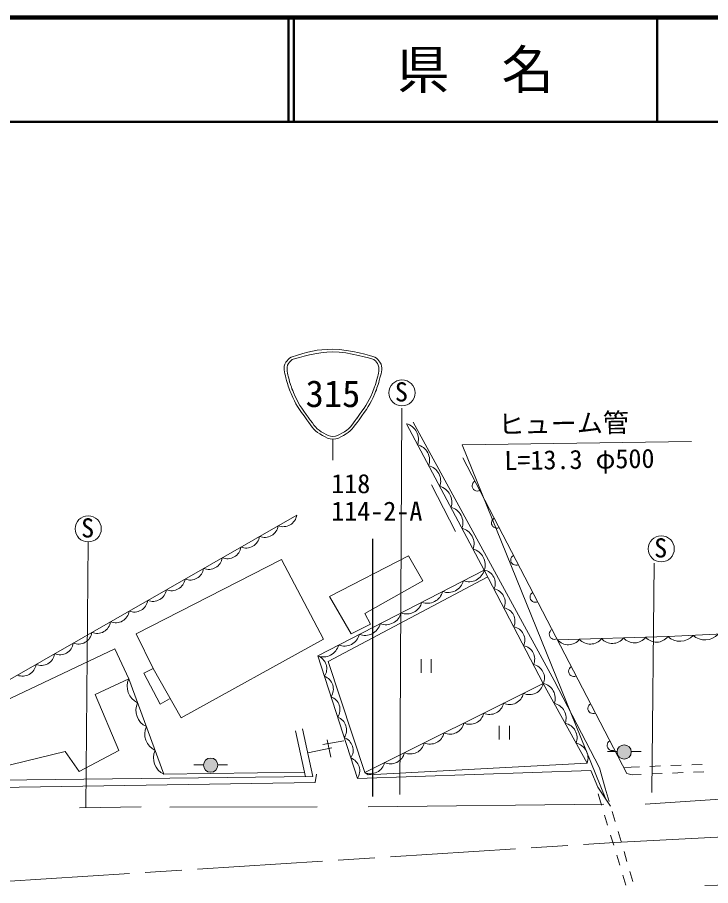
# Model space of a CAD drawing. Units: millimetres, scale not verified. Extents: x 40000 to 680000, y 20000 to 380000.
# Drawn here: x 271802 to 338120, y 296900 to 380000 of the extents above; entities that cross this region are included whole.
import ezdxf
from ezdxf.enums import TextEntityAlignment as Align

# ---------------------------------------------------------------- set-up
doc = ezdxf.new("R2010")
doc.units = ezdxf.units.MM
doc.header["$LTSCALE"] = 1000
doc.linetypes.add('CHAIN', pattern=[18.5, 12, -1.5, 3.5, -1.5])
for name, color, linetype, lineweight in [('M-BGD', 7, 'Continuous', 13), ('M-BMK', 2, 'CHAIN', 13), ('M-STR-HTXT', 7, 'Continuous', 13), ('M-STR-STRC', 7, 'Continuous', 13), ('M-TTL', 2, 'Continuous', 140), ('M-TTL-LINE', 7, 'Continuous', 50)]:
    doc.layers.add(name, color=color, linetype=linetype, lineweight=lineweight)
doc.layers.add('M-TTL-TXT', color=7, linetype='Continuous')
doc.styles.add('ＭＳ ゴシック', font='')
doc.styles.get('ＭＳ ゴシック').set_extended_font_data('MS Gothic')

msp = doc.modelspace()

# ---------------------------------------------------------------- hatches: boundary and pattern name
at = {"layer": 'M-BGD'}
for points in [[(330534, 309692, 0.97359), (329170, 309729, 0.01338), (329169, 309692, 0.41421), (329851, 309009, 0.41421)], [(290975, 308432, 0.97359), (289610, 308468, 0.01338), (289609, 308432, 1)]]:
    msp.add_hatch(color=256, dxfattribs=at).paths.add_polyline_path(points)

# ---------------------------------------------------------------- linework, layer by layer
for p, q in [((308575, 342591), (308393, 305621)), ((316463, 327106), (309019, 341100)), ((309668, 341263), (323166, 316535)), ((314421, 337837), (330108, 307647)), ((311411, 335263), (313721, 330804)), ((255765, 307847), (298531, 332372)), ((278576, 329798), (278367, 304350)), ((301667, 324579), (309207, 328471)), ((309207, 328471), (310585, 326066)), ((283155, 320985), (297073, 328120)), ((297073, 328120), (301072, 320499)), ((332718, 327759), (332501, 305806)), ((300545, 318891), (316463, 327106)), ((322111, 316242), (316463, 327106)), ((316733, 326431), (301518, 318350)), ((310585, 326066), (305045, 322958)), ((303748, 320985), (301667, 324579)), ((305045, 322958), (305585, 321931)), ((305585, 321931), (303748, 320985)), ((284803, 317688), (283155, 320985)), ((334020, 320731), (341276, 321095)), ((301072, 320499), (287479, 312959)), ((323470, 320423), (334020, 320731)), ((265988, 312398), (281128, 319573)), ((281128, 319573), (282465, 316691)), ((304329, 307162), (300545, 318891)), ((301518, 318350), (305031, 307730)), ((310418, 318564), (310418, 317264)), ((311393, 317264), (311393, 318564)), ((284803, 317688), (283912, 317229)), ((287479, 312959), (284803, 317688)), ((282465, 316691), (279243, 315195)), ((282465, 316691), (285820, 307557)), ((283912, 317229), (285452, 314283)), ((305031, 307730), (322111, 316242)), ((326301, 308635), (322111, 316242)), ((323166, 316535), (327504, 308184)), ((279243, 315195), (281493, 309844)), ((285452, 314283), (286371, 314769)), ((298396, 311732), (299371, 307323)), ((300072, 307331), (299085, 311894)), ((317897, 312179), (317897, 310879)), ((318872, 310879), (318872, 312179)), ((301788, 309189), (301437, 310864)), ((299576, 309626), (301897, 310081)), ((301032, 310405), (303032, 310756)), ((276385, 309723), (267102, 307486)), ((277723, 307838), (276385, 309723)), ((281493, 309844), (277723, 307838)), ((328256, 309728), (329170, 309729)), ((330549, 309728), (331463, 309729)), ((288696, 308468), (289610, 308468)), ((290989, 308468), (291903, 308468)), ((305347, 307510), (326301, 308635)), ((332318, 308313), (333318, 308352)), ((334317, 308390), (335316, 308428)), ((336315, 308466), (337315, 308504)), ((285789, 307556), (299273, 307763)), ((300301, 306786), (300423, 307556)), ((304329, 307162), (326666, 307905)), ((305031, 307730), (305347, 307510)), ((326666, 307905), (327328, 306315)), ((327504, 308184), (328039, 306239)), ((329834, 308176), (330534, 308245)), ((330108, 307647), (330615, 307516)), ((330534, 308245), (331319, 308275)), ((330615, 307516), (331483, 307552)), ((332482, 307595), (333482, 307637)), ((334481, 307680), (335480, 307722)), ((336479, 307765), (337478, 307807)), ((262582, 306178), (300301, 306786)), ((267115, 306966), (300072, 307331)), ((331857, 304701), (370469, 307255)), ((327328, 306315), (328552, 304505)), ((328418, 304959), (328039, 306239)), ((327679, 304598), (327350, 305671)), ((277741, 304337), (283639, 304458)), ((286375, 304397), (300482, 304458)), ((305346, 304458), (327905, 304701)), ((328264, 302686), (327971, 303642)), ((328985, 303041), (328701, 304000)), ((328850, 300774), (328557, 301730)), ((329552, 301123), (329269, 302082)), ((330120, 299206), (329836, 300165)), ((329436, 298861), (329143, 299817)), ((330021, 296949), (329728, 297905)), ((330687, 297288), (330403, 298247)), ((337578, 296898), (345848, 297202))]:
    msp.add_line(p, q, dxfattribs=at)
for centre, radius in [((308595, 344063), 1250), ((278580, 331048), 1250), ((333397, 329132), 1250), ((329851, 309692), 683), ((290292, 308432), 683)]:
    msp.add_circle(centre, radius, dxfattribs=at)
for centre, radius, start, end in [((308640, 339616), 1532, 340.35517, 75.66339), ((309703, 337617), 1532, 340.35517, 75.66339), ((310767, 335618), 1532, 340.35517, 75.66339), ((311830, 333619), 1532, 340.35517, 75.66339), ((315809, 335165), 500, 117.45808, 297.45808), ((312893, 331620), 1532, 340.35517, 75.66339), ((297240, 332559), 1305, 247.91703, 351.74804), ((317654, 331616), 500, 117.45808, 297.45808), ((295458, 331537), 1305, 247.91703, 351.74804), ((313957, 329620), 1532, 340.35517, 75.66339), ((293676, 330515), 1305, 247.91703, 351.74804), ((291894, 329493), 1305, 247.91703, 351.74804), ((315020, 327621), 1532, 340.35517, 75.66339), ((290112, 328472), 1305, 247.91703, 351.74804), ((319498, 328066), 500, 117.45808, 297.45808), ((288330, 327450), 1305, 247.91703, 351.74804), ((315008, 327484), 1503, 249.16728, 345.43186), ((316232, 325836), 1291, 335.25851, 79.68138), ((286548, 326428), 1305, 247.91703, 351.74804), ((313018, 326457), 1503, 249.16728, 345.43186), ((284766, 325406), 1305, 247.91703, 351.74804), ((311028, 325430), 1503, 249.16728, 345.43186), ((317173, 324025), 1291, 335.25851, 79.68138), ((321342, 324517), 500, 117.45808, 297.45808), ((282984, 324384), 1305, 247.91703, 351.74804), ((309039, 324404), 1503, 249.16728, 345.43186), ((318114, 322215), 1291, 335.25851, 79.68138), ((281202, 323362), 1305, 247.91703, 351.74804), ((307049, 323377), 1503, 249.16728, 345.43186), ((279420, 322340), 1305, 247.91703, 351.74804), ((305059, 322350), 1503, 249.16728, 345.43186), ((319056, 320404), 1291, 335.25851, 79.68138), ((277638, 321319), 1305, 247.91703, 351.74804), ((303070, 321323), 1503, 249.16728, 345.43186), ((323187, 320968), 500, 117.45808, 297.45808), ((335169, 322006), 1716, 228.00469, 317.75205), ((337587, 322128), 1716, 228.00469, 317.75205), ((275857, 320297), 1305, 247.91703, 351.74804), ((324500, 321318), 1364, 220.97553, 322.36469), ((326610, 321379), 1364, 220.97553, 322.36469), ((328720, 321441), 1364, 220.97553, 322.36469), ((330830, 321502), 1364, 220.97553, 322.36469), ((332940, 321564), 1364, 220.97553, 322.36469), ((301080, 320296), 1503, 249.16728, 345.43186), ((319997, 318593), 1291, 335.25851, 79.68138), ((274075, 319275), 1305, 247.91703, 351.74804), ((300095, 317666), 1305, 325.95935, 69.79804), ((272293, 318253), 1305, 247.91703, 351.74804), ((320938, 316783), 1291, 335.25851, 79.68138), ((325031, 317418), 500, 117.45808, 297.45808), ((284038, 315973), 1729, 155.47751, 244.86272), ((300725, 315712), 1305, 325.95935, 69.79804), ((320772, 316552), 1374, 245.99421, 346.99075), ((321821, 314843), 1429, 339.38937, 78.30424), ((301356, 313757), 1305, 325.95935, 69.79804), ((318875, 315606), 1374, 245.99421, 346.99075), ((284877, 313689), 1729, 155.47751, 244.86272), ((316977, 314660), 1374, 245.99421, 346.99075), ((322869, 312941), 1429, 339.38937, 78.30424), ((326876, 313869), 500, 117.45808, 297.45808), ((315079, 313714), 1374, 245.99421, 346.99075), ((301987, 311802), 1305, 325.95935, 69.79804), ((313181, 312768), 1374, 245.99421, 346.99075), ((285716, 311406), 1729, 155.47751, 244.86272), ((323917, 311040), 1429, 339.38937, 78.30424), ((302617, 309847), 1305, 325.95935, 69.79804), ((311284, 311822), 1374, 245.99421, 346.99075), ((309386, 310876), 1374, 245.99421, 346.99075), ((324964, 309138), 1429, 339.38937, 78.30424), ((328720, 310319), 500, 117.45808, 297.45808), ((286555, 309123), 1729, 155.47751, 244.86272), ((307488, 309931), 1374, 245.99421, 346.99075), ((303248, 307892), 1305, 325.95935, 69.79804), ((305590, 308985), 1374, 245.99421, 346.99075)]:
    msp.add_arc(centre, radius, start, end, dxfattribs=at)
at = {"layer": 'M-BMK'}
for p, q in [((328953, 301019), (370547, 303221)), ((270557, 297310), (328953, 301019))]:
    msp.add_line(p, q, dxfattribs=at)
at = {"layer": 'M-STR-HTXT'}
for p, q in [((336291, 339415), (314354, 339084)), ((314354, 339084), (328095, 305182))]:
    msp.add_line(p, q, dxfattribs=at)
at = {"layer": 'M-STR-STRC'}
msp.add_line((301991, 339630), (301991, 337630), dxfattribs=at)
at = {"layer": 'M-STR-STRC', "lineweight": 25}
msp.add_line((305783, 330101), (305783, 305428), dxfattribs=at)
at = {"layer": 'M-STR-STRC'}
for points, knots in [([(297991, 347487), (299690, 348016), (300401, 348242), (301991, 348235), (303580, 348229), (305752, 347560), (305991, 347487)], [0, 0, 0, 0, 1, 1, 1, 2, 2, 2, 2]), ([(297991, 347487), (297754, 347340), (297642, 347218), (297491, 346987), (297170, 346497), (297356, 346062), (297491, 345487)], [0, 0, 0, 0, 1, 1, 1, 2, 2, 2, 2]), ([(298088, 347248), (298825, 347478), (300440, 347981), (301991, 347981), (303541, 347981), (305654, 347329), (305892, 347255)], [0, 0, 0, 0, 1, 1, 1, 2, 2, 2, 2]), ([(305991, 347487), (306227, 347340), (306339, 347218), (306491, 346987), (306811, 346497), (306625, 346062), (306491, 345487)], [0, 0, 0, 0, 1, 1, 1, 2, 2, 2, 2]), ([(298084, 347252), (298029, 347204), (297851, 347047), (297741, 346883), (297453, 346457), (297673, 345745), (297728, 345566)], [0, 0, 0, 0, 1, 1, 1, 2, 2, 2, 2]), ([(305894, 347255), (305950, 347207), (306130, 347048), (306241, 346883), (306529, 346456), (306308, 345743), (306253, 345564)], [0, 0, 0, 0, 1, 1, 1, 2, 2, 2, 2]), ([(297491, 345487), (297671, 344788), (297758, 344559), (297991, 343987), (298419, 342932), (298728, 342578), (299491, 341487)], [0, 0, 0, 0, 1, 1, 1, 2, 2, 2, 2]), ([(297728, 345566), (297905, 344879), (297991, 344654), (298219, 344092), (298643, 343047), (298950, 342696), (299705, 341616)], [0, 0, 0, 0, 1, 1, 1, 2, 2, 2, 2]), ([(306253, 345566), (306076, 344879), (305990, 344654), (305762, 344092), (305338, 343047), (305031, 342696), (304276, 341616)], [0, 0, 0, 0, 1, 1, 1, 2, 2, 2, 2]), ([(306491, 345487), (306310, 344788), (306223, 344559), (305991, 343987), (305562, 342932), (305253, 342578), (304491, 341487)], [0, 0, 0, 0, 1, 1, 1, 2, 2, 2, 2]), ([(299667, 341664), (300202, 340957), (300402, 340557), (301128, 340204), (301449, 340047), (301633, 339896), (301991, 339896), (302348, 339896), (302532, 340047), (302854, 340204), (303579, 340557), (303779, 340957), (304314, 341664)], [0, 0, 0, 0, 1, 1, 1, 2, 2, 2, 3, 3, 3, 4, 4, 4, 4]), ([(299491, 341487), (300040, 340760), (300250, 340358), (300991, 339987), (301361, 339801), (301576, 339631), (301991, 339631), (302405, 339631), (302620, 339801), (302991, 339987), (303731, 340358), (303941, 340760), (304491, 341487)], [0, 0, 0, 0, 1, 1, 1, 2, 2, 2, 3, 3, 3, 4, 4, 4, 4])]:
    msp.add_open_spline(points, degree=3, knots=knots, dxfattribs=at)
at = {"layer": 'M-TTL'}
msp.add_line((680000, 380000), (40000, 380000), dxfattribs=at)
at = {"layer": 'M-TTL-LINE'}
for p, q in [((297750, 380000), (297750, 370000)), ((298250, 380000), (298250, 370000)), ((333000, 380000), (333000, 370000)), ((40000, 370000), (680000, 370000))]:
    msp.add_line(p, q, dxfattribs=at)

# ---------------------------------------------------------------- texts
at = {"layer": 'M-BGD', "style": 'ＭＳ ゴシック'}
for p in [(307916, 342690), (277902, 329674), (332718, 327759)]:
    msp.add_text('S', height=1833, dxfattribs=at).set_placement(p, align=Align.BOTTOM_LEFT)
at = {"layer": 'M-STR-HTXT', "style": 'ＭＳ ゴシック'}
for s, p in [('ヒューム管', (317830, 339578)), ('L=13.3 φ500', (318407, 336124))]:
    msp.add_text(s, height=1833, rotation=0.863, dxfattribs=at).set_placement(p, align=Align.BOTTOM_LEFT)
at = {"layer": 'M-STR-STRC', "style": 'ＭＳ ゴシック'}
msp.add_text('315', height=2566, dxfattribs=at).set_placement((301991, 343987), align=Align.MIDDLE_CENTER)
for s, p in [('118', (301821, 333914)), ('114-2-A', (301821, 331279))]:
    msp.add_text(s, height=1833, dxfattribs=at).set_placement(p, align=Align.BOTTOM_LEFT)
at = {"layer": 'M-TTL-TXT', "style": 'ＭＳ ゴシック'}
msp.add_text('県\u3000名', height=3666, dxfattribs=at).set_placement((315625, 375000), align=Align.MIDDLE_CENTER)

doc.saveas('drawing.dxf')
